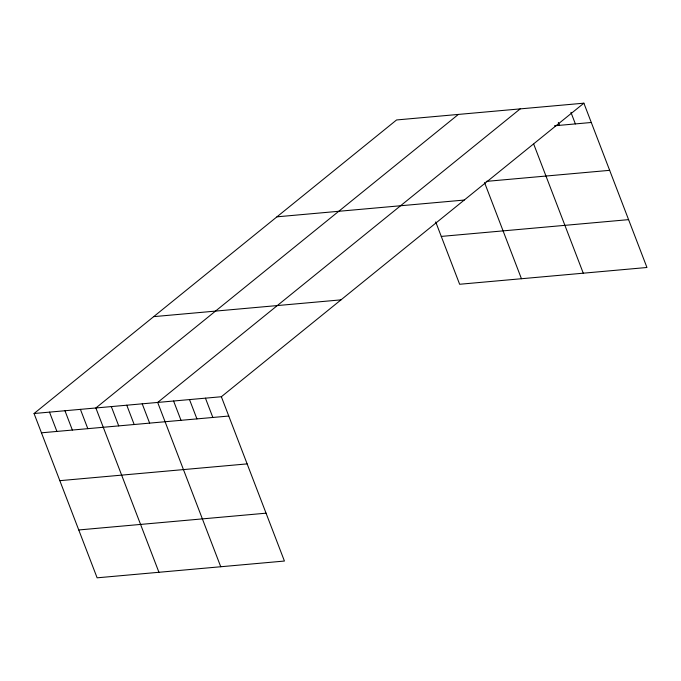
<?xml version="1.0" encoding="UTF-8"?>
<svg xmlns="http://www.w3.org/2000/svg" width="681" height="681" viewBox="0 0 681 681"><rect width="100%" height="100%" fill="white"/><g stroke="black" fill="none" stroke-linecap="round" stroke-linejoin="round"><path stroke-width="1.02" d="M583.881 103.18L221.359 396.734L284.428 561.042L97.119 577.82L34.05 413.512L396.572 119.958L583.881 103.18L646.95 267.488L459.641 284.266L435.704 221.912M458.381 114.425L95.859 407.979L158.937 572.278M520.19 108.892L157.677 402.437L220.746 566.745M554.47 125.789L591.287 122.486M486.217 181.393L609.657 170.335M276.937 216.83L464.246 200.052M441.271 236.418L628.58 219.64M153.685 316.639L340.994 299.861M34.05 413.512L221.359 396.734M41.456 432.818L228.773 416.04M59.826 480.667L247.135 463.889M78.749 529.963L266.058 513.185M570.925 112.331L575.368 123.916M558.335 122.444L559.45 125.338M533.725 144.142L583.268 273.192M484.531 182.542L521.45 278.733M205.441 398.164L212.847 417.462M189.514 399.585L196.928 418.892M173.595 401.015L181.001 420.313M142.218 403.824L149.633 423.131M126.768 405.204L134.174 424.51M111.318 406.591L118.724 425.897M80.409 409.358L87.815 428.664M64.959 410.745L72.365 430.051M49.5 412.124L56.915 431.431"/></g></svg>
